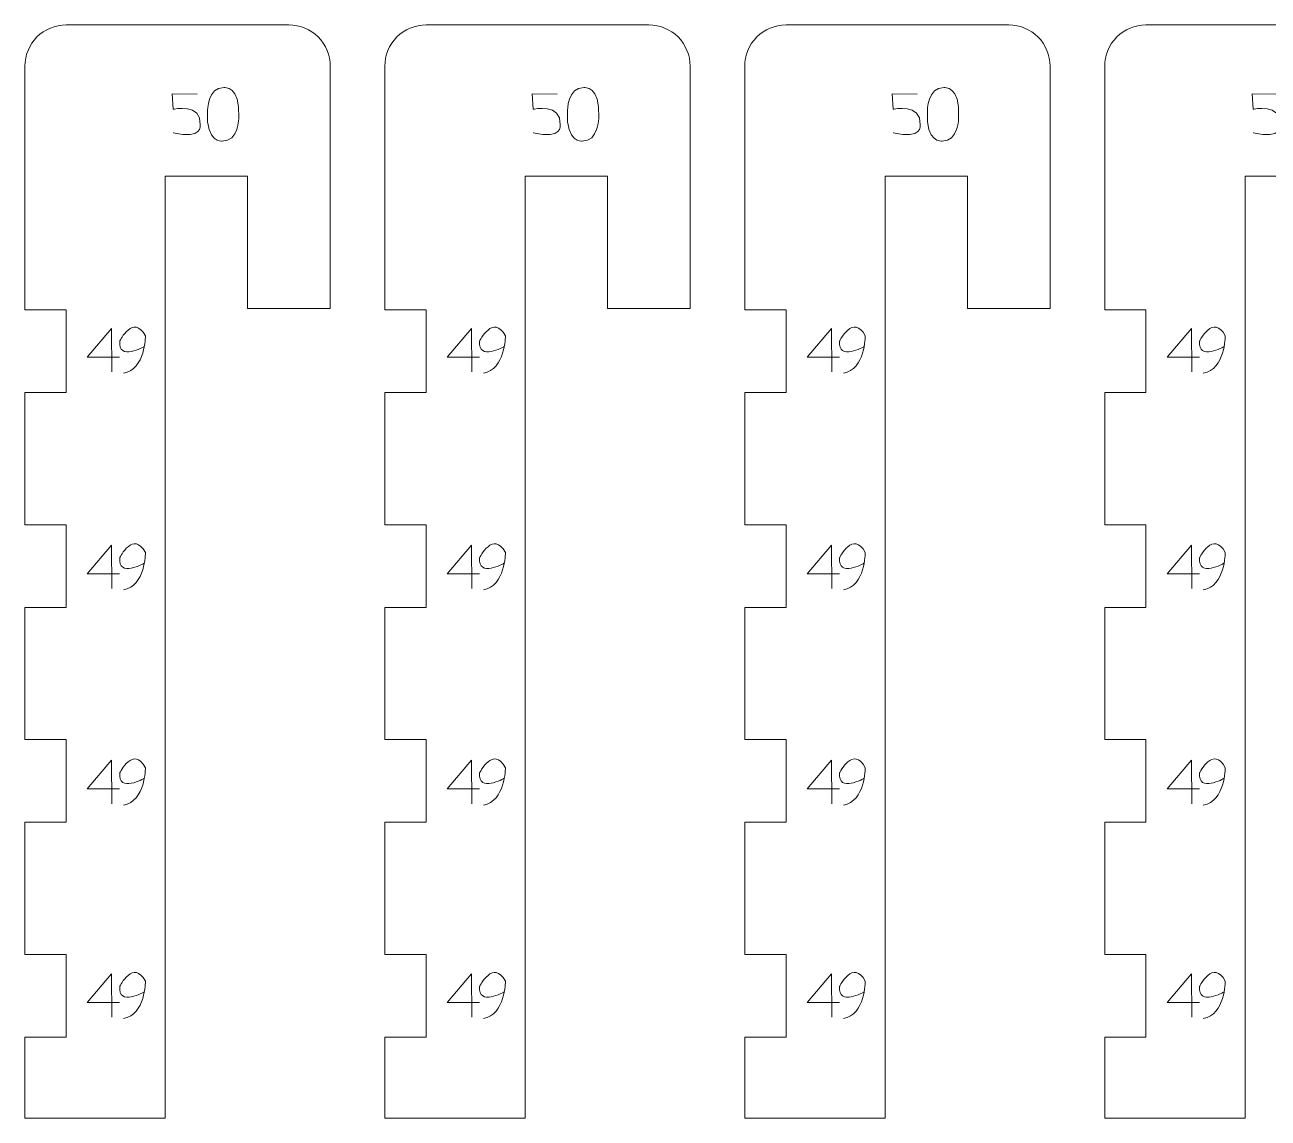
# Model space of a CAD drawing. Header units: centimetres. Extents: x -25 to 25, y -32.5 to 32.5.
# Drawn here: x -17.25 to -12.696, y -5.778 to -1.775 of the extents above; entities that cross this region are included whole.
import ezdxf

# ---------------------------------------------------------------- set-up
doc = ezdxf.new("R2010")
doc.units = ezdxf.units.CM
doc.header["$MEASUREMENT"] = 0
doc.layers.add('Capa 1', color=7, linetype='Continuous')

msp = doc.modelspace()

# ---------------------------------------------------------------- linework, layer by layer
at = {"layer": 'Capa 1', "color": 250, "lineweight": 9}
for points in [[(-17.24949, -5.7782), (-17.24949, -5.7782), (-17.24949, -5.48124), (-17.24949, -5.48124), (-17.24949, -5.48124), (-17.24949, -5.48124), (-17.09823, -5.48124), (-17.09823, -5.48124), (-17.09823, -5.48124), (-17.09823, -5.48124), (-17.09823, -5.40557), (-17.09823, -5.40557), (-17.09823, -5.40557), (-17.09823, -5.40557), (-17.09823, -5.25431), (-17.09823, -5.25431), (-17.09823, -5.25431), (-17.09823, -5.25431), (-17.09823, -5.17864), (-17.09823, -5.17864), (-17.09823, -5.17864), (-17.09823, -5.17864), (-17.24949, -5.17864), (-17.24949, -5.17864), (-17.24949, -5.17864), (-17.24949, -5.17864), (-17.24949, -4.69446), (-17.24949, -4.69446), (-17.24949, -4.69446), (-17.24949, -4.69446), (-17.09823, -4.69446), (-17.09823, -4.69446), (-17.09823, -4.69446), (-17.09823, -4.69446), (-17.09823, -4.61885), (-17.09823, -4.61885), (-17.09823, -4.61885), (-17.09823, -4.61885), (-17.09823, -4.46753), (-17.09823, -4.46753), (-17.09823, -4.46753), (-17.09823, -4.46753), (-17.09823, -4.39186), (-17.09823, -4.39186), (-17.09823, -4.39186), (-17.09823, -4.39186), (-17.24949, -4.39186), (-17.24949, -4.39186), (-17.24949, -4.39186), (-17.24949, -4.39186), (-17.24949, -3.90769), (-17.24949, -3.90769), (-17.24949, -3.90769), (-17.24949, -3.90769), (-17.09823, -3.90769), (-17.09823, -3.90769), (-17.09823, -3.90769), (-17.09823, -3.90769), (-17.09823, -3.83208), (-17.09823, -3.83208), (-17.09823, -3.83208), (-17.09823, -3.83208), (-17.09823, -3.68076), (-17.09823, -3.68076), (-17.09823, -3.68076), (-17.09823, -3.68076), (-17.09823, -3.60509), (-17.09823, -3.60509), (-17.09823, -3.60509), (-17.09823, -3.60509), (-17.24949, -3.60509), (-17.24949, -3.60509), (-17.24949, -3.60509), (-17.24949, -3.60509), (-17.24949, -3.12097), (-17.24949, -3.12097), (-17.24949, -3.12097), (-17.24949, -3.12097), (-17.09823, -3.12097), (-17.09823, -3.12097), (-17.09823, -3.12097), (-17.09823, -3.12097), (-17.09823, -3.0453), (-17.09823, -3.0453), (-17.09823, -3.0453), (-17.09823, -3.0453), (-17.09823, -2.89404), (-17.09823, -2.89404), (-17.09823, -2.89404), (-17.09823, -2.89404), (-17.09823, -2.81837), (-17.09823, -2.81837), (-17.09823, -2.81837), (-17.09823, -2.81837), (-17.24949, -2.81837), (-17.24949, -2.81837), (-17.24949, -2.81837), (-17.24949, -2.27056), (-17.24949, -2.12456), (-17.24949, -1.926), (-17.24949, -1.926), (-17.24954, -1.88586), (-17.23363, -1.84742), (-17.20529, -1.81904), (-17.20529, -1.81904), (-17.17695, -1.79065), (-17.13833, -1.77469), (-17.09823, -1.77469), (-17.09823, -1.77469), (-17.09823, -1.77469), (-16.28245, -1.77469), (-16.28245, -1.77469), (-16.28245, -1.77469), (-16.24235, -1.77464), (-16.20392, -1.79056), (-16.17553, -1.8189), (-16.17553, -1.8189), (-16.14714, -1.84724), (-16.13118, -1.88586), (-16.13118, -1.926), (-16.13118, -1.926), (-16.13118, -1.926), (-16.13118, -2.81273), (-16.13118, -2.81273), (-16.13118, -2.81273), (-16.13118, -2.81273), (-16.43376, -2.81273), (-16.43376, -2.81273), (-16.43376, -2.81273), (-16.43376, -2.81273), (-16.43376, -2.32858), (-16.43376, -2.32858), (-16.43376, -2.32858), (-16.43376, -2.32858), (-16.7351, -2.32858), (-16.7351, -2.32858), (-16.7351, -2.32858), (-16.7351, -2.32858), (-16.7351, -5.7782), (-16.7351, -5.7782), (-16.7351, -5.7782), (-16.7351, -5.7782), (-16.88641, -5.7782), (-16.88641, -5.7782), (-16.88641, -5.7782), (-16.88641, -5.7782), (-17.24949, -5.7782), (-17.24949, -5.7782)], [(-15.93117, -5.7782), (-15.93117, -5.7782), (-15.93117, -5.48124), (-15.93117, -5.48124), (-15.93117, -5.48124), (-15.93117, -5.48124), (-15.77991, -5.48124), (-15.77991, -5.48124), (-15.77991, -5.48124), (-15.77991, -5.48124), (-15.77991, -5.40557), (-15.77991, -5.40557), (-15.77991, -5.40557), (-15.77991, -5.40557), (-15.77991, -5.25431), (-15.77991, -5.25431), (-15.77991, -5.25431), (-15.77991, -5.25431), (-15.77991, -5.17864), (-15.77991, -5.17864), (-15.77991, -5.17864), (-15.77991, -5.17864), (-15.93117, -5.17864), (-15.93117, -5.17864), (-15.93117, -5.17864), (-15.93117, -5.17864), (-15.93117, -4.69446), (-15.93117, -4.69446), (-15.93117, -4.69446), (-15.93117, -4.69446), (-15.77991, -4.69446), (-15.77991, -4.69446), (-15.77991, -4.69446), (-15.77991, -4.69446), (-15.77991, -4.61885), (-15.77991, -4.61885), (-15.77991, -4.61885), (-15.77991, -4.61885), (-15.77991, -4.46753), (-15.77991, -4.46753), (-15.77991, -4.46753), (-15.77991, -4.46753), (-15.77991, -4.39186), (-15.77991, -4.39186), (-15.77991, -4.39186), (-15.77991, -4.39186), (-15.93117, -4.39186), (-15.93117, -4.39186), (-15.93117, -4.39186), (-15.93117, -4.39186), (-15.93117, -3.90769), (-15.93117, -3.90769), (-15.93117, -3.90769), (-15.93117, -3.90769), (-15.77991, -3.90769), (-15.77991, -3.90769), (-15.77991, -3.90769), (-15.77991, -3.90769), (-15.77991, -3.83208), (-15.77991, -3.83208), (-15.77991, -3.83208), (-15.77991, -3.83208), (-15.77991, -3.68076), (-15.77991, -3.68076), (-15.77991, -3.68076), (-15.77991, -3.68076), (-15.77991, -3.60509), (-15.77991, -3.60509), (-15.77991, -3.60509), (-15.77991, -3.60509), (-15.93117, -3.60509), (-15.93117, -3.60509), (-15.93117, -3.60509), (-15.93117, -3.60509), (-15.93117, -3.12097), (-15.93117, -3.12097), (-15.93117, -3.12097), (-15.93117, -3.12097), (-15.77991, -3.12097), (-15.77991, -3.12097), (-15.77991, -3.12097), (-15.77991, -3.12097), (-15.77991, -3.0453), (-15.77991, -3.0453), (-15.77991, -3.0453), (-15.77991, -3.0453), (-15.77991, -2.89404), (-15.77991, -2.89404), (-15.77991, -2.89404), (-15.77991, -2.89404), (-15.77991, -2.81837), (-15.77991, -2.81837), (-15.77991, -2.81837), (-15.77991, -2.81837), (-15.93117, -2.81837), (-15.93117, -2.81837), (-15.93117, -2.81837), (-15.93117, -2.27056), (-15.93117, -2.12456), (-15.93117, -1.926), (-15.93117, -1.926), (-15.93122, -1.88586), (-15.91531, -1.84742), (-15.88697, -1.81904), (-15.88697, -1.81904), (-15.85863, -1.79065), (-15.82001, -1.77469), (-15.77991, -1.77469), (-15.77991, -1.77469), (-15.77991, -1.77469), (-14.96413, -1.77469), (-14.96413, -1.77469), (-14.96413, -1.77469), (-14.92403, -1.77464), (-14.8856, -1.79056), (-14.85721, -1.8189), (-14.85721, -1.8189), (-14.82882, -1.84724), (-14.81286, -1.88586), (-14.81286, -1.926), (-14.81286, -1.926), (-14.81286, -1.926), (-14.81286, -2.81273), (-14.81286, -2.81273), (-14.81286, -2.81273), (-14.81286, -2.81273), (-15.11544, -2.81273), (-15.11544, -2.81273), (-15.11544, -2.81273), (-15.11544, -2.81273), (-15.11544, -2.32858), (-15.11544, -2.32858), (-15.11544, -2.32858), (-15.11544, -2.32858), (-15.41678, -2.32858), (-15.41678, -2.32858), (-15.41678, -2.32858), (-15.41678, -2.32858), (-15.41678, -5.7782), (-15.41678, -5.7782), (-15.41678, -5.7782), (-15.41678, -5.7782), (-15.56809, -5.7782), (-15.56809, -5.7782), (-15.56809, -5.7782), (-15.56809, -5.7782), (-15.93117, -5.7782), (-15.93117, -5.7782)], [(-14.61285, -5.7782), (-14.61285, -5.7782), (-14.61285, -5.48124), (-14.61285, -5.48124), (-14.61285, -5.48124), (-14.61285, -5.48124), (-14.46159, -5.48124), (-14.46159, -5.48124), (-14.46159, -5.48124), (-14.46159, -5.48124), (-14.46159, -5.40557), (-14.46159, -5.40557), (-14.46159, -5.40557), (-14.46159, -5.40557), (-14.46159, -5.25431), (-14.46159, -5.25431), (-14.46159, -5.25431), (-14.46159, -5.25431), (-14.46159, -5.17864), (-14.46159, -5.17864), (-14.46159, -5.17864), (-14.46159, -5.17864), (-14.61285, -5.17864), (-14.61285, -5.17864), (-14.61285, -5.17864), (-14.61285, -5.17864), (-14.61285, -4.69446), (-14.61285, -4.69446), (-14.61285, -4.69446), (-14.61285, -4.69446), (-14.46159, -4.69446), (-14.46159, -4.69446), (-14.46159, -4.69446), (-14.46159, -4.69446), (-14.46159, -4.61885), (-14.46159, -4.61885), (-14.46159, -4.61885), (-14.46159, -4.61885), (-14.46159, -4.46753), (-14.46159, -4.46753), (-14.46159, -4.46753), (-14.46159, -4.46753), (-14.46159, -4.39186), (-14.46159, -4.39186), (-14.46159, -4.39186), (-14.46159, -4.39186), (-14.61285, -4.39186), (-14.61285, -4.39186), (-14.61285, -4.39186), (-14.61285, -4.39186), (-14.61285, -3.90769), (-14.61285, -3.90769), (-14.61285, -3.90769), (-14.61285, -3.90769), (-14.46159, -3.90769), (-14.46159, -3.90769), (-14.46159, -3.90769), (-14.46159, -3.90769), (-14.46159, -3.83208), (-14.46159, -3.83208), (-14.46159, -3.83208), (-14.46159, -3.83208), (-14.46159, -3.68076), (-14.46159, -3.68076), (-14.46159, -3.68076), (-14.46159, -3.68076), (-14.46159, -3.60509), (-14.46159, -3.60509), (-14.46159, -3.60509), (-14.46159, -3.60509), (-14.61285, -3.60509), (-14.61285, -3.60509), (-14.61285, -3.60509), (-14.61285, -3.60509), (-14.61285, -3.12097), (-14.61285, -3.12097), (-14.61285, -3.12097), (-14.61285, -3.12097), (-14.46159, -3.12097), (-14.46159, -3.12097), (-14.46159, -3.12097), (-14.46159, -3.12097), (-14.46159, -3.0453), (-14.46159, -3.0453), (-14.46159, -3.0453), (-14.46159, -3.0453), (-14.46159, -2.89404), (-14.46159, -2.89404), (-14.46159, -2.89404), (-14.46159, -2.89404), (-14.46159, -2.81837), (-14.46159, -2.81837), (-14.46159, -2.81837), (-14.46159, -2.81837), (-14.61285, -2.81837), (-14.61285, -2.81837), (-14.61285, -2.81837), (-14.61285, -2.27056), (-14.61285, -2.12456), (-14.61285, -1.926), (-14.61285, -1.926), (-14.6129, -1.88586), (-14.59699, -1.84742), (-14.56865, -1.81904), (-14.56865, -1.81904), (-14.54031, -1.79065), (-14.50169, -1.77469), (-14.46159, -1.77469), (-14.46159, -1.77469), (-14.46159, -1.77469), (-13.64581, -1.77469), (-13.64581, -1.77469), (-13.64581, -1.77469), (-13.60571, -1.77464), (-13.56728, -1.79056), (-13.53889, -1.8189), (-13.53889, -1.8189), (-13.5105, -1.84724), (-13.49454, -1.88586), (-13.49454, -1.926), (-13.49454, -1.926), (-13.49454, -1.926), (-13.49454, -2.81273), (-13.49454, -2.81273), (-13.49454, -2.81273), (-13.49454, -2.81273), (-13.79712, -2.81273), (-13.79712, -2.81273), (-13.79712, -2.81273), (-13.79712, -2.81273), (-13.79712, -2.32858), (-13.79712, -2.32858), (-13.79712, -2.32858), (-13.79712, -2.32858), (-14.09846, -2.32858), (-14.09846, -2.32858), (-14.09846, -2.32858), (-14.09846, -2.32858), (-14.09846, -5.7782), (-14.09846, -5.7782), (-14.09846, -5.7782), (-14.09846, -5.7782), (-14.24977, -5.7782), (-14.24977, -5.7782), (-14.24977, -5.7782), (-14.24977, -5.7782), (-14.61285, -5.7782), (-14.61285, -5.7782)], [(-13.29453, -5.7782), (-13.29453, -5.7782), (-13.29453, -5.48124), (-13.29453, -5.48124), (-13.29453, -5.48124), (-13.29453, -5.48124), (-13.14327, -5.48124), (-13.14327, -5.48124), (-13.14327, -5.48124), (-13.14327, -5.48124), (-13.14327, -5.40557), (-13.14327, -5.40557), (-13.14327, -5.40557), (-13.14327, -5.40557), (-13.14327, -5.25431), (-13.14327, -5.25431), (-13.14327, -5.25431), (-13.14327, -5.25431), (-13.14327, -5.17864), (-13.14327, -5.17864), (-13.14327, -5.17864), (-13.14327, -5.17864), (-13.29453, -5.17864), (-13.29453, -5.17864), (-13.29453, -5.17864), (-13.29453, -5.17864), (-13.29453, -4.69446), (-13.29453, -4.69446), (-13.29453, -4.69446), (-13.29453, -4.69446), (-13.14327, -4.69446), (-13.14327, -4.69446), (-13.14327, -4.69446), (-13.14327, -4.69446), (-13.14327, -4.61885), (-13.14327, -4.61885), (-13.14327, -4.61885), (-13.14327, -4.61885), (-13.14327, -4.46753), (-13.14327, -4.46753), (-13.14327, -4.46753), (-13.14327, -4.46753), (-13.14327, -4.39186), (-13.14327, -4.39186), (-13.14327, -4.39186), (-13.14327, -4.39186), (-13.29453, -4.39186), (-13.29453, -4.39186), (-13.29453, -4.39186), (-13.29453, -4.39186), (-13.29453, -3.90769), (-13.29453, -3.90769), (-13.29453, -3.90769), (-13.29453, -3.90769), (-13.14327, -3.90769), (-13.14327, -3.90769), (-13.14327, -3.90769), (-13.14327, -3.90769), (-13.14327, -3.83208), (-13.14327, -3.83208), (-13.14327, -3.83208), (-13.14327, -3.83208), (-13.14327, -3.68076), (-13.14327, -3.68076), (-13.14327, -3.68076), (-13.14327, -3.68076), (-13.14327, -3.60509), (-13.14327, -3.60509), (-13.14327, -3.60509), (-13.14327, -3.60509), (-13.29453, -3.60509), (-13.29453, -3.60509), (-13.29453, -3.60509), (-13.29453, -3.60509), (-13.29453, -3.12097), (-13.29453, -3.12097), (-13.29453, -3.12097), (-13.29453, -3.12097), (-13.14327, -3.12097), (-13.14327, -3.12097), (-13.14327, -3.12097), (-13.14327, -3.12097), (-13.14327, -3.0453), (-13.14327, -3.0453), (-13.14327, -3.0453), (-13.14327, -3.0453), (-13.14327, -2.89404), (-13.14327, -2.89404), (-13.14327, -2.89404), (-13.14327, -2.89404), (-13.14327, -2.81837), (-13.14327, -2.81837), (-13.14327, -2.81837), (-13.14327, -2.81837), (-13.29453, -2.81837), (-13.29453, -2.81837), (-13.29453, -2.81837), (-13.29453, -2.27056), (-13.29453, -2.12456), (-13.29453, -1.926), (-13.29453, -1.926), (-13.29458, -1.88586), (-13.27867, -1.84742), (-13.25033, -1.81904), (-13.25033, -1.81904), (-13.22199, -1.79065), (-13.18337, -1.77469), (-13.14327, -1.77469), (-13.14327, -1.77469), (-13.14327, -1.77469), (-12.32749, -1.77469), (-12.32749, -1.77469), (-12.32749, -1.77469), (-12.28739, -1.77464), (-12.24896, -1.79056), (-12.22057, -1.8189), (-12.22057, -1.8189), (-12.19218, -1.84724), (-12.17622, -1.88586), (-12.17622, -1.926), (-12.17622, -1.926), (-12.17622, -1.926), (-12.17622, -2.81273), (-12.17622, -2.81273), (-12.17622, -2.81273), (-12.17622, -2.81273), (-12.4788, -2.81273), (-12.4788, -2.81273), (-12.4788, -2.81273), (-12.4788, -2.81273), (-12.4788, -2.32858), (-12.4788, -2.32858), (-12.4788, -2.32858), (-12.4788, -2.32858), (-12.78014, -2.32858), (-12.78014, -2.32858), (-12.78014, -2.32858), (-12.78014, -2.32858), (-12.78014, -5.7782), (-12.78014, -5.7782), (-12.78014, -5.7782), (-12.78014, -5.7782), (-12.93145, -5.7782), (-12.93145, -5.7782), (-12.93145, -5.7782), (-12.93145, -5.7782), (-13.29453, -5.7782), (-13.29453, -5.7782)]]:
    msp.add_open_spline(points, degree=3, knots=[0, 0, 0, 0, 0.0263158, 0.0263158, 0.0263158, 0.0263158, 0.0526316, 0.0526316, 0.0526316, 0.0526316, 0.0789474, 0.0789474, 0.0789474, 0.0789474, 0.1052632, 0.1052632, 0.1052632, 0.1052632, 0.1315789, 0.1315789, 0.1315789, 0.1315789, 0.1578947, 0.1578947, 0.1578947, 0.1578947, 0.1842105, 0.1842105, 0.1842105, 0.1842105, 0.2105263, 0.2105263, 0.2105263, 0.2105263, 0.2368421, 0.2368421, 0.2368421, 0.2368421, 0.2631579, 0.2631579, 0.2631579, 0.2631579, 0.2894737, 0.2894737, 0.2894737, 0.2894737, 0.3157895, 0.3157895, 0.3157895, 0.3157895, 0.3421053, 0.3421053, 0.3421053, 0.3421053, 0.3684211, 0.3684211, 0.3684211, 0.3684211, 0.3947368, 0.3947368, 0.3947368, 0.3947368, 0.4210526, 0.4210526, 0.4210526, 0.4210526, 0.4473684, 0.4473684, 0.4473684, 0.4473684, 0.4736842, 0.4736842, 0.4736842, 0.4736842, 0.5, 0.5, 0.5, 0.5, 0.5263158, 0.5263158, 0.5263158, 0.5263158, 0.5526316, 0.5526316, 0.5526316, 0.5526316, 0.5789474, 0.5789474, 0.5789474, 0.5789474, 0.6052632, 0.6052632, 0.6052632, 0.6052632, 0.6315789, 0.6315789, 0.6315789, 0.6315789, 0.6578947, 0.6578947, 0.6578947, 0.6578947, 0.6842105, 0.6842105, 0.6842105, 0.6842105, 0.7105263, 0.7105263, 0.7105263, 0.7105263, 0.7368421, 0.7368421, 0.7368421, 0.7368421, 0.7631579, 0.7631579, 0.7631579, 0.7631579, 0.7894737, 0.7894737, 0.7894737, 0.7894737, 0.8157895, 0.8157895, 0.8157895, 0.8157895, 0.8421053, 0.8421053, 0.8421053, 0.8421053, 0.8684211, 0.8684211, 0.8684211, 0.8684211, 0.8947368, 0.8947368, 0.8947368, 0.8947368, 0.9210526, 0.9210526, 0.9210526, 0.9210526, 0.9473684, 0.9473684, 0.9473684, 0.9473684, 1, 1, 1, 1], dxfattribs=at)
at = {"layer": 'Capa 1', "color": 22, "lineweight": 5}
for points, knots in [([(-16.527, -2.20012), (-16.527, -2.20012), (-16.58662, -2.20781), (-16.58061, -2.09091), (-16.58061, -2.09091), (-16.58061, -2.09091), (-16.58061, -2.00185), (-16.51968, -2.00415)], [0, 0, 0, 0, 0.3333333, 0.3333333, 0.3333333, 0.3333333, 1, 1, 1, 1]), ([(-16.51968, -2.00434), (-16.51968, -2.00434), (-16.46001, -1.99669), (-16.466, -2.11353), (-16.466, -2.11353), (-16.466, -2.11353), (-16.46604, -2.20258), (-16.527, -2.20034)], [0, 0, 0, 0, 0.3333333, 0.3333333, 0.3333333, 0.3333333, 1, 1, 1, 1]), ([(-15.20868, -2.20012), (-15.20868, -2.20012), (-15.2683, -2.20781), (-15.26229, -2.09091), (-15.26229, -2.09091), (-15.26229, -2.09091), (-15.26229, -2.00185), (-15.20136, -2.00415)], [0, 0, 0, 0, 0.3333333, 0.3333333, 0.3333333, 0.3333333, 1, 1, 1, 1]), ([(-15.20136, -2.00434), (-15.20136, -2.00434), (-15.14169, -1.99669), (-15.14768, -2.11353), (-15.14768, -2.11353), (-15.14768, -2.11353), (-15.14772, -2.20258), (-15.20868, -2.20034)], [0, 0, 0, 0, 0.3333333, 0.3333333, 0.3333333, 0.3333333, 1, 1, 1, 1]), ([(-13.89036, -2.20012), (-13.89036, -2.20012), (-13.94998, -2.20781), (-13.94397, -2.09091), (-13.94397, -2.09091), (-13.94397, -2.09091), (-13.94397, -2.00185), (-13.88304, -2.00415)], [0, 0, 0, 0, 0.3333333, 0.3333333, 0.3333333, 0.3333333, 1, 1, 1, 1]), ([(-13.88304, -2.00434), (-13.88304, -2.00434), (-13.82337, -1.99669), (-13.82936, -2.11353), (-13.82936, -2.11353), (-13.82936, -2.11353), (-13.8294, -2.20258), (-13.89036, -2.20034)], [0, 0, 0, 0, 0.3333333, 0.3333333, 0.3333333, 0.3333333, 1, 1, 1, 1]), ([(-16.61805, -2.02804), (-16.61805, -2.02804), (-16.70952, -2.02749), (-16.70952, -2.02749), (-16.70952, -2.02749), (-16.70952, -2.02749), (-16.70623, -2.08387), (-16.70623, -2.08387)], [0, 0, 0, 0, 0.3333333, 0.3333333, 0.3333333, 0.3333333, 1, 1, 1, 1]), ([(-15.29973, -2.02804), (-15.29973, -2.02804), (-15.3912, -2.02749), (-15.3912, -2.02749), (-15.3912, -2.02749), (-15.3912, -2.02749), (-15.38791, -2.08387), (-15.38791, -2.08387)], [0, 0, 0, 0, 0.3333333, 0.3333333, 0.3333333, 0.3333333, 1, 1, 1, 1]), ([(-13.98141, -2.02804), (-13.98141, -2.02804), (-14.07288, -2.02749), (-14.07288, -2.02749), (-14.07288, -2.02749), (-14.07288, -2.02749), (-14.06959, -2.08387), (-14.06959, -2.08387)], [0, 0, 0, 0, 0.3333333, 0.3333333, 0.3333333, 0.3333333, 1, 1, 1, 1]), ([(-12.66309, -2.02804), (-12.66309, -2.02804), (-12.75456, -2.02749), (-12.75456, -2.02749), (-12.75456, -2.02749), (-12.75456, -2.02749), (-12.75127, -2.08387), (-12.75127, -2.08387)], [0, 0, 0, 0, 0.3333333, 0.3333333, 0.3333333, 0.3333333, 1, 1, 1, 1]), ([(-16.70623, -2.08387), (-16.70623, -2.08387), (-16.60114, -2.05981), (-16.60732, -2.14104), (-16.60732, -2.14104), (-16.60732, -2.14104), (-16.59621, -2.19673), (-16.70623, -2.16952)], [0, 0, 0, 0, 0.3333333, 0.3333333, 0.3333333, 0.3333333, 1, 1, 1, 1]), ([(-15.38791, -2.08387), (-15.38791, -2.08387), (-15.28282, -2.05981), (-15.289, -2.14104), (-15.289, -2.14104), (-15.289, -2.14104), (-15.27789, -2.19673), (-15.38791, -2.16952)], [0, 0, 0, 0, 0.3333333, 0.3333333, 0.3333333, 0.3333333, 1, 1, 1, 1]), ([(-14.06959, -2.08387), (-14.06959, -2.08387), (-13.9645, -2.05981), (-13.97068, -2.14104), (-13.97068, -2.14104), (-13.97068, -2.14104), (-13.95957, -2.19673), (-14.06959, -2.16952)], [0, 0, 0, 0, 0.3333333, 0.3333333, 0.3333333, 0.3333333, 1, 1, 1, 1]), ([(-12.75127, -2.08387), (-12.75127, -2.08387), (-12.64618, -2.05981), (-12.65236, -2.14104), (-12.65236, -2.14104), (-12.65236, -2.14104), (-12.64125, -2.19673), (-12.75127, -2.16952)], [0, 0, 0, 0, 0.3333333, 0.3333333, 0.3333333, 0.3333333, 1, 1, 1, 1]), ([(-16.81199, -2.95255), (-16.81199, -2.95255), (-16.90908, -3.0074), (-16.90212, -2.93251), (-16.90212, -2.93251), (-16.90212, -2.93251), (-16.85159, -2.83122), (-16.80786, -2.91395), (-16.80786, -2.91395), (-16.80786, -2.91395), (-16.80826, -3.03682), (-16.88835, -3.05058)], [0, 0, 0, 0, 0.25, 0.25, 0.25, 0.25, 0.5, 0.5, 0.5, 0.5, 1, 1, 1, 1]), ([(-15.49367, -2.95255), (-15.49367, -2.95255), (-15.59076, -3.0074), (-15.5838, -2.93251), (-15.5838, -2.93251), (-15.5838, -2.93251), (-15.53327, -2.83122), (-15.48954, -2.91395), (-15.48954, -2.91395), (-15.48954, -2.91395), (-15.48994, -3.03682), (-15.57003, -3.05058)], [0, 0, 0, 0, 0.25, 0.25, 0.25, 0.25, 0.5, 0.5, 0.5, 0.5, 1, 1, 1, 1]), ([(-14.17535, -2.95255), (-14.17535, -2.95255), (-14.27244, -3.0074), (-14.26548, -2.93251), (-14.26548, -2.93251), (-14.26548, -2.93251), (-14.21495, -2.83122), (-14.17122, -2.91395), (-14.17122, -2.91395), (-14.17122, -2.91395), (-14.17162, -3.03682), (-14.25171, -3.05058)], [0, 0, 0, 0, 0.25, 0.25, 0.25, 0.25, 0.5, 0.5, 0.5, 0.5, 1, 1, 1, 1]), ([(-12.85703, -2.95255), (-12.85703, -2.95255), (-12.95412, -3.0074), (-12.94716, -2.93251), (-12.94716, -2.93251), (-12.94716, -2.93251), (-12.89663, -2.83122), (-12.8529, -2.91395), (-12.8529, -2.91395), (-12.8529, -2.91395), (-12.8533, -3.03682), (-12.93339, -3.05058)], [0, 0, 0, 0, 0.25, 0.25, 0.25, 0.25, 0.5, 0.5, 0.5, 0.5, 1, 1, 1, 1]), ([(-16.90257, -2.99111), (-16.90257, -2.99111), (-17.02081, -2.99111), (-17.02081, -2.99111), (-17.02081, -2.99111), (-17.02081, -2.99111), (-16.93187, -2.88646), (-16.93187, -2.88646), (-16.93187, -2.88646), (-16.93187, -2.88646), (-16.93084, -3.04555), (-16.93084, -3.04555)], [0, 0, 0, 0, 0.25, 0.25, 0.25, 0.25, 0.5, 0.5, 0.5, 0.5, 1, 1, 1, 1]), ([(-15.58425, -2.99111), (-15.58425, -2.99111), (-15.70249, -2.99111), (-15.70249, -2.99111), (-15.70249, -2.99111), (-15.70249, -2.99111), (-15.61355, -2.88646), (-15.61355, -2.88646), (-15.61355, -2.88646), (-15.61355, -2.88646), (-15.61252, -3.04555), (-15.61252, -3.04555)], [0, 0, 0, 0, 0.25, 0.25, 0.25, 0.25, 0.5, 0.5, 0.5, 0.5, 1, 1, 1, 1]), ([(-14.26593, -2.99111), (-14.26593, -2.99111), (-14.38417, -2.99111), (-14.38417, -2.99111), (-14.38417, -2.99111), (-14.38417, -2.99111), (-14.29523, -2.88646), (-14.29523, -2.88646), (-14.29523, -2.88646), (-14.29523, -2.88646), (-14.2942, -3.04555), (-14.2942, -3.04555)], [0, 0, 0, 0, 0.25, 0.25, 0.25, 0.25, 0.5, 0.5, 0.5, 0.5, 1, 1, 1, 1]), ([(-12.94761, -2.99111), (-12.94761, -2.99111), (-13.06585, -2.99111), (-13.06585, -2.99111), (-13.06585, -2.99111), (-13.06585, -2.99111), (-12.97691, -2.88646), (-12.97691, -2.88646), (-12.97691, -2.88646), (-12.97691, -2.88646), (-12.97588, -3.04555), (-12.97588, -3.04555)], [0, 0, 0, 0, 0.25, 0.25, 0.25, 0.25, 0.5, 0.5, 0.5, 0.5, 1, 1, 1, 1]), ([(-16.81199, -3.74585), (-16.81199, -3.74585), (-16.90908, -3.8007), (-16.90212, -3.72581), (-16.90212, -3.72581), (-16.90212, -3.72581), (-16.85159, -3.62452), (-16.80786, -3.70725), (-16.80786, -3.70725), (-16.80786, -3.70725), (-16.80826, -3.83012), (-16.88835, -3.84388)], [0, 0, 0, 0, 0.25, 0.25, 0.25, 0.25, 0.5, 0.5, 0.5, 0.5, 1, 1, 1, 1]), ([(-15.49367, -3.74585), (-15.49367, -3.74585), (-15.59076, -3.8007), (-15.5838, -3.72581), (-15.5838, -3.72581), (-15.5838, -3.72581), (-15.53327, -3.62452), (-15.48954, -3.70725), (-15.48954, -3.70725), (-15.48954, -3.70725), (-15.48994, -3.83012), (-15.57003, -3.84388)], [0, 0, 0, 0, 0.25, 0.25, 0.25, 0.25, 0.5, 0.5, 0.5, 0.5, 1, 1, 1, 1]), ([(-14.17535, -3.74585), (-14.17535, -3.74585), (-14.27244, -3.8007), (-14.26548, -3.72581), (-14.26548, -3.72581), (-14.26548, -3.72581), (-14.21495, -3.62452), (-14.17122, -3.70725), (-14.17122, -3.70725), (-14.17122, -3.70725), (-14.17162, -3.83012), (-14.25171, -3.84388)], [0, 0, 0, 0, 0.25, 0.25, 0.25, 0.25, 0.5, 0.5, 0.5, 0.5, 1, 1, 1, 1]), ([(-12.85703, -3.74585), (-12.85703, -3.74585), (-12.95412, -3.8007), (-12.94716, -3.72581), (-12.94716, -3.72581), (-12.94716, -3.72581), (-12.89663, -3.62452), (-12.8529, -3.70725), (-12.8529, -3.70725), (-12.8529, -3.70725), (-12.8533, -3.83012), (-12.93339, -3.84388)], [0, 0, 0, 0, 0.25, 0.25, 0.25, 0.25, 0.5, 0.5, 0.5, 0.5, 1, 1, 1, 1]), ([(-16.90257, -3.78441), (-16.90257, -3.78441), (-17.02081, -3.78441), (-17.02081, -3.78441), (-17.02081, -3.78441), (-17.02081, -3.78441), (-16.93187, -3.67976), (-16.93187, -3.67976), (-16.93187, -3.67976), (-16.93187, -3.67976), (-16.93084, -3.83885), (-16.93084, -3.83885)], [0, 0, 0, 0, 0.25, 0.25, 0.25, 0.25, 0.5, 0.5, 0.5, 0.5, 1, 1, 1, 1]), ([(-15.58425, -3.78441), (-15.58425, -3.78441), (-15.70249, -3.78441), (-15.70249, -3.78441), (-15.70249, -3.78441), (-15.70249, -3.78441), (-15.61355, -3.67976), (-15.61355, -3.67976), (-15.61355, -3.67976), (-15.61355, -3.67976), (-15.61252, -3.83885), (-15.61252, -3.83885)], [0, 0, 0, 0, 0.25, 0.25, 0.25, 0.25, 0.5, 0.5, 0.5, 0.5, 1, 1, 1, 1]), ([(-14.26593, -3.78441), (-14.26593, -3.78441), (-14.38417, -3.78441), (-14.38417, -3.78441), (-14.38417, -3.78441), (-14.38417, -3.78441), (-14.29523, -3.67976), (-14.29523, -3.67976), (-14.29523, -3.67976), (-14.29523, -3.67976), (-14.2942, -3.83885), (-14.2942, -3.83885)], [0, 0, 0, 0, 0.25, 0.25, 0.25, 0.25, 0.5, 0.5, 0.5, 0.5, 1, 1, 1, 1]), ([(-12.94761, -3.78441), (-12.94761, -3.78441), (-13.06585, -3.78441), (-13.06585, -3.78441), (-13.06585, -3.78441), (-13.06585, -3.78441), (-12.97691, -3.67976), (-12.97691, -3.67976), (-12.97691, -3.67976), (-12.97691, -3.67976), (-12.97588, -3.83885), (-12.97588, -3.83885)], [0, 0, 0, 0, 0.25, 0.25, 0.25, 0.25, 0.5, 0.5, 0.5, 0.5, 1, 1, 1, 1]), ([(-16.81199, -4.53383), (-16.81199, -4.53383), (-16.90908, -4.58868), (-16.90212, -4.51379), (-16.90212, -4.51379), (-16.90212, -4.51379), (-16.85159, -4.4125), (-16.80786, -4.49523), (-16.80786, -4.49523), (-16.80786, -4.49523), (-16.80826, -4.6181), (-16.88835, -4.63186)], [0, 0, 0, 0, 0.25, 0.25, 0.25, 0.25, 0.5, 0.5, 0.5, 0.5, 1, 1, 1, 1]), ([(-15.49367, -4.53383), (-15.49367, -4.53383), (-15.59076, -4.58868), (-15.5838, -4.51379), (-15.5838, -4.51379), (-15.5838, -4.51379), (-15.53327, -4.4125), (-15.48954, -4.49523), (-15.48954, -4.49523), (-15.48954, -4.49523), (-15.48994, -4.6181), (-15.57003, -4.63186)], [0, 0, 0, 0, 0.25, 0.25, 0.25, 0.25, 0.5, 0.5, 0.5, 0.5, 1, 1, 1, 1]), ([(-14.17535, -4.53383), (-14.17535, -4.53383), (-14.27244, -4.58868), (-14.26548, -4.51379), (-14.26548, -4.51379), (-14.26548, -4.51379), (-14.21495, -4.4125), (-14.17122, -4.49523), (-14.17122, -4.49523), (-14.17122, -4.49523), (-14.17162, -4.6181), (-14.25171, -4.63186)], [0, 0, 0, 0, 0.25, 0.25, 0.25, 0.25, 0.5, 0.5, 0.5, 0.5, 1, 1, 1, 1]), ([(-12.85703, -4.53383), (-12.85703, -4.53383), (-12.95412, -4.58868), (-12.94716, -4.51379), (-12.94716, -4.51379), (-12.94716, -4.51379), (-12.89663, -4.4125), (-12.8529, -4.49523), (-12.8529, -4.49523), (-12.8529, -4.49523), (-12.8533, -4.6181), (-12.93339, -4.63186)], [0, 0, 0, 0, 0.25, 0.25, 0.25, 0.25, 0.5, 0.5, 0.5, 0.5, 1, 1, 1, 1]), ([(-16.90257, -4.57239), (-16.90257, -4.57239), (-17.02081, -4.57239), (-17.02081, -4.57239), (-17.02081, -4.57239), (-17.02081, -4.57239), (-16.93187, -4.46774), (-16.93187, -4.46774), (-16.93187, -4.46774), (-16.93187, -4.46774), (-16.93084, -4.62683), (-16.93084, -4.62683)], [0, 0, 0, 0, 0.25, 0.25, 0.25, 0.25, 0.5, 0.5, 0.5, 0.5, 1, 1, 1, 1]), ([(-15.58425, -4.57239), (-15.58425, -4.57239), (-15.70249, -4.57239), (-15.70249, -4.57239), (-15.70249, -4.57239), (-15.70249, -4.57239), (-15.61355, -4.46774), (-15.61355, -4.46774), (-15.61355, -4.46774), (-15.61355, -4.46774), (-15.61252, -4.62683), (-15.61252, -4.62683)], [0, 0, 0, 0, 0.25, 0.25, 0.25, 0.25, 0.5, 0.5, 0.5, 0.5, 1, 1, 1, 1]), ([(-14.26593, -4.57239), (-14.26593, -4.57239), (-14.38417, -4.57239), (-14.38417, -4.57239), (-14.38417, -4.57239), (-14.38417, -4.57239), (-14.29523, -4.46774), (-14.29523, -4.46774), (-14.29523, -4.46774), (-14.29523, -4.46774), (-14.2942, -4.62683), (-14.2942, -4.62683)], [0, 0, 0, 0, 0.25, 0.25, 0.25, 0.25, 0.5, 0.5, 0.5, 0.5, 1, 1, 1, 1]), ([(-12.94761, -4.57239), (-12.94761, -4.57239), (-13.06585, -4.57239), (-13.06585, -4.57239), (-13.06585, -4.57239), (-13.06585, -4.57239), (-12.97691, -4.46774), (-12.97691, -4.46774), (-12.97691, -4.46774), (-12.97691, -4.46774), (-12.97588, -4.62683), (-12.97588, -4.62683)], [0, 0, 0, 0, 0.25, 0.25, 0.25, 0.25, 0.5, 0.5, 0.5, 0.5, 1, 1, 1, 1]), ([(-16.81199, -5.31571), (-16.81199, -5.31571), (-16.90908, -5.37056), (-16.90212, -5.29567), (-16.90212, -5.29567), (-16.90212, -5.29567), (-16.85159, -5.19438), (-16.80786, -5.27711), (-16.80786, -5.27711), (-16.80786, -5.27711), (-16.80826, -5.39998), (-16.88835, -5.41374)], [0, 0, 0, 0, 0.25, 0.25, 0.25, 0.25, 0.5, 0.5, 0.5, 0.5, 1, 1, 1, 1]), ([(-15.49367, -5.31571), (-15.49367, -5.31571), (-15.59076, -5.37056), (-15.5838, -5.29567), (-15.5838, -5.29567), (-15.5838, -5.29567), (-15.53327, -5.19438), (-15.48954, -5.27711), (-15.48954, -5.27711), (-15.48954, -5.27711), (-15.48994, -5.39998), (-15.57003, -5.41374)], [0, 0, 0, 0, 0.25, 0.25, 0.25, 0.25, 0.5, 0.5, 0.5, 0.5, 1, 1, 1, 1]), ([(-14.17535, -5.31571), (-14.17535, -5.31571), (-14.27244, -5.37056), (-14.26548, -5.29567), (-14.26548, -5.29567), (-14.26548, -5.29567), (-14.21495, -5.19438), (-14.17122, -5.27711), (-14.17122, -5.27711), (-14.17122, -5.27711), (-14.17162, -5.39998), (-14.25171, -5.41374)], [0, 0, 0, 0, 0.25, 0.25, 0.25, 0.25, 0.5, 0.5, 0.5, 0.5, 1, 1, 1, 1]), ([(-12.85703, -5.31571), (-12.85703, -5.31571), (-12.95412, -5.37056), (-12.94716, -5.29567), (-12.94716, -5.29567), (-12.94716, -5.29567), (-12.89663, -5.19438), (-12.8529, -5.27711), (-12.8529, -5.27711), (-12.8529, -5.27711), (-12.8533, -5.39998), (-12.93339, -5.41374)], [0, 0, 0, 0, 0.25, 0.25, 0.25, 0.25, 0.5, 0.5, 0.5, 0.5, 1, 1, 1, 1]), ([(-16.90257, -5.35427), (-16.90257, -5.35427), (-17.02081, -5.35427), (-17.02081, -5.35427), (-17.02081, -5.35427), (-17.02081, -5.35427), (-16.93187, -5.24962), (-16.93187, -5.24962), (-16.93187, -5.24962), (-16.93187, -5.24962), (-16.93084, -5.40871), (-16.93084, -5.40871)], [0, 0, 0, 0, 0.25, 0.25, 0.25, 0.25, 0.5, 0.5, 0.5, 0.5, 1, 1, 1, 1]), ([(-15.58425, -5.35427), (-15.58425, -5.35427), (-15.70249, -5.35427), (-15.70249, -5.35427), (-15.70249, -5.35427), (-15.70249, -5.35427), (-15.61355, -5.24962), (-15.61355, -5.24962), (-15.61355, -5.24962), (-15.61355, -5.24962), (-15.61252, -5.40871), (-15.61252, -5.40871)], [0, 0, 0, 0, 0.25, 0.25, 0.25, 0.25, 0.5, 0.5, 0.5, 0.5, 1, 1, 1, 1]), ([(-14.26593, -5.35427), (-14.26593, -5.35427), (-14.38417, -5.35427), (-14.38417, -5.35427), (-14.38417, -5.35427), (-14.38417, -5.35427), (-14.29523, -5.24962), (-14.29523, -5.24962), (-14.29523, -5.24962), (-14.29523, -5.24962), (-14.2942, -5.40871), (-14.2942, -5.40871)], [0, 0, 0, 0, 0.25, 0.25, 0.25, 0.25, 0.5, 0.5, 0.5, 0.5, 1, 1, 1, 1]), ([(-12.94761, -5.35427), (-12.94761, -5.35427), (-13.06585, -5.35427), (-13.06585, -5.35427), (-13.06585, -5.35427), (-13.06585, -5.35427), (-12.97691, -5.24962), (-12.97691, -5.24962), (-12.97691, -5.24962), (-12.97691, -5.24962), (-12.97588, -5.40871), (-12.97588, -5.40871)], [0, 0, 0, 0, 0.25, 0.25, 0.25, 0.25, 0.5, 0.5, 0.5, 0.5, 1, 1, 1, 1])]:
    msp.add_open_spline(points, degree=3, knots=knots, dxfattribs=at)

doc.saveas('drawing.dxf')
